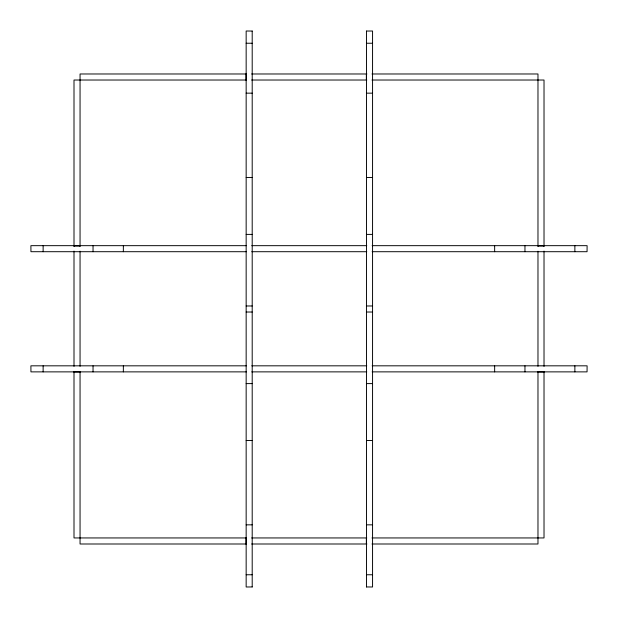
<?xml version="1.0" encoding="UTF-8"?>
<svg xmlns="http://www.w3.org/2000/svg" width="618" height="618" viewBox="0 0 618 618"><rect width="100%" height="100%" fill="white"/><g stroke="black" fill="none" stroke-linecap="round" stroke-linejoin="round"><path stroke-width="0.93" d="M252.198 31.055L246.157 31.008L246.157 586.992L252.198 586.945M366.513 31.055L372.561 31.008L372.561 586.992L366.513 586.945M246.157 43.237L252.198 43.237M366.513 43.237L372.561 43.237M246.482 73.982L80.054 73.982L80.054 246.451M251.642 73.982L366.899 73.982M371.982 73.982L537.977 73.982L537.977 246.451M246.482 80.023L74.005 80.023L74.005 246.451M251.665 80.023L366.806 80.023M371.982 80.023L544.018 80.023L544.018 246.451M246.157 93.156L252.198 93.156M366.513 93.156L372.561 93.156M246.157 177.536L252.198 177.536M366.513 177.536L372.561 177.536M246.157 234.4L252.198 234.4M366.513 234.4L372.561 234.4M246.389 245.663L30.9 245.663L30.946 251.704L246.389 251.704M251.773 245.663L366.775 245.663M372.136 245.663L587.1 245.663L587.054 251.704L372.136 251.704M74.005 246.018L80.054 246.018M537.977 246.018L544.018 246.018M251.773 251.704L366.775 251.704M246.157 305.972L252.198 305.98M366.513 305.98L372.561 305.972M246.157 312.02L252.198 312.028M366.513 312.02L372.561 312.028M246.389 365.825L30.9 365.825L30.946 371.874L246.389 371.874M251.773 365.825L366.775 365.825M372.136 365.825L587.1 365.825L587.054 371.874L372.136 371.874M251.773 371.874L366.775 371.874M74.005 371.959L80.054 371.959M537.977 371.959L544.018 371.959M246.157 383.6L252.198 383.6M366.513 383.6L372.561 383.6M246.157 440.464L252.198 440.464M366.513 440.464L372.561 440.464M246.157 524.844L252.198 524.844M366.513 524.844L372.561 524.844M246.482 537.946L74.005 537.946L74.005 371.518M251.665 537.946L366.775 537.946M371.982 537.946L544.018 537.946L544.018 371.518M246.482 543.995L80.054 543.995L80.054 371.518M251.642 543.995L366.899 543.995M371.982 543.995L537.977 543.995L537.977 371.518M246.157 574.763L252.198 574.763M366.513 574.763L372.561 574.763M574.871 245.663L574.871 251.704M574.871 365.825L574.871 371.874M544.018 251.101L544.018 366.358M537.977 251.225L537.977 366.335M524.96 245.663L524.96 251.704M524.96 365.825L524.96 371.874M494.647 245.663L494.647 251.704M494.647 365.825L494.647 371.874M366.513 31.008L366.513 586.992M366.358 73.982L366.358 80.023M366.358 537.946L366.358 543.995M252.198 31.008L252.198 586.992M246.041 73.982L246.041 80.023M246.041 537.946L246.041 543.995M123.353 245.663L123.353 251.704M123.353 365.825L123.353 371.874M93.04 245.663L93.04 251.704M93.04 365.825L93.04 371.874M80.054 251.194L80.054 366.335M74.005 251.101L74.005 366.358M43.129 245.663L43.129 251.704M43.129 365.825L43.129 371.874"/></g></svg>
